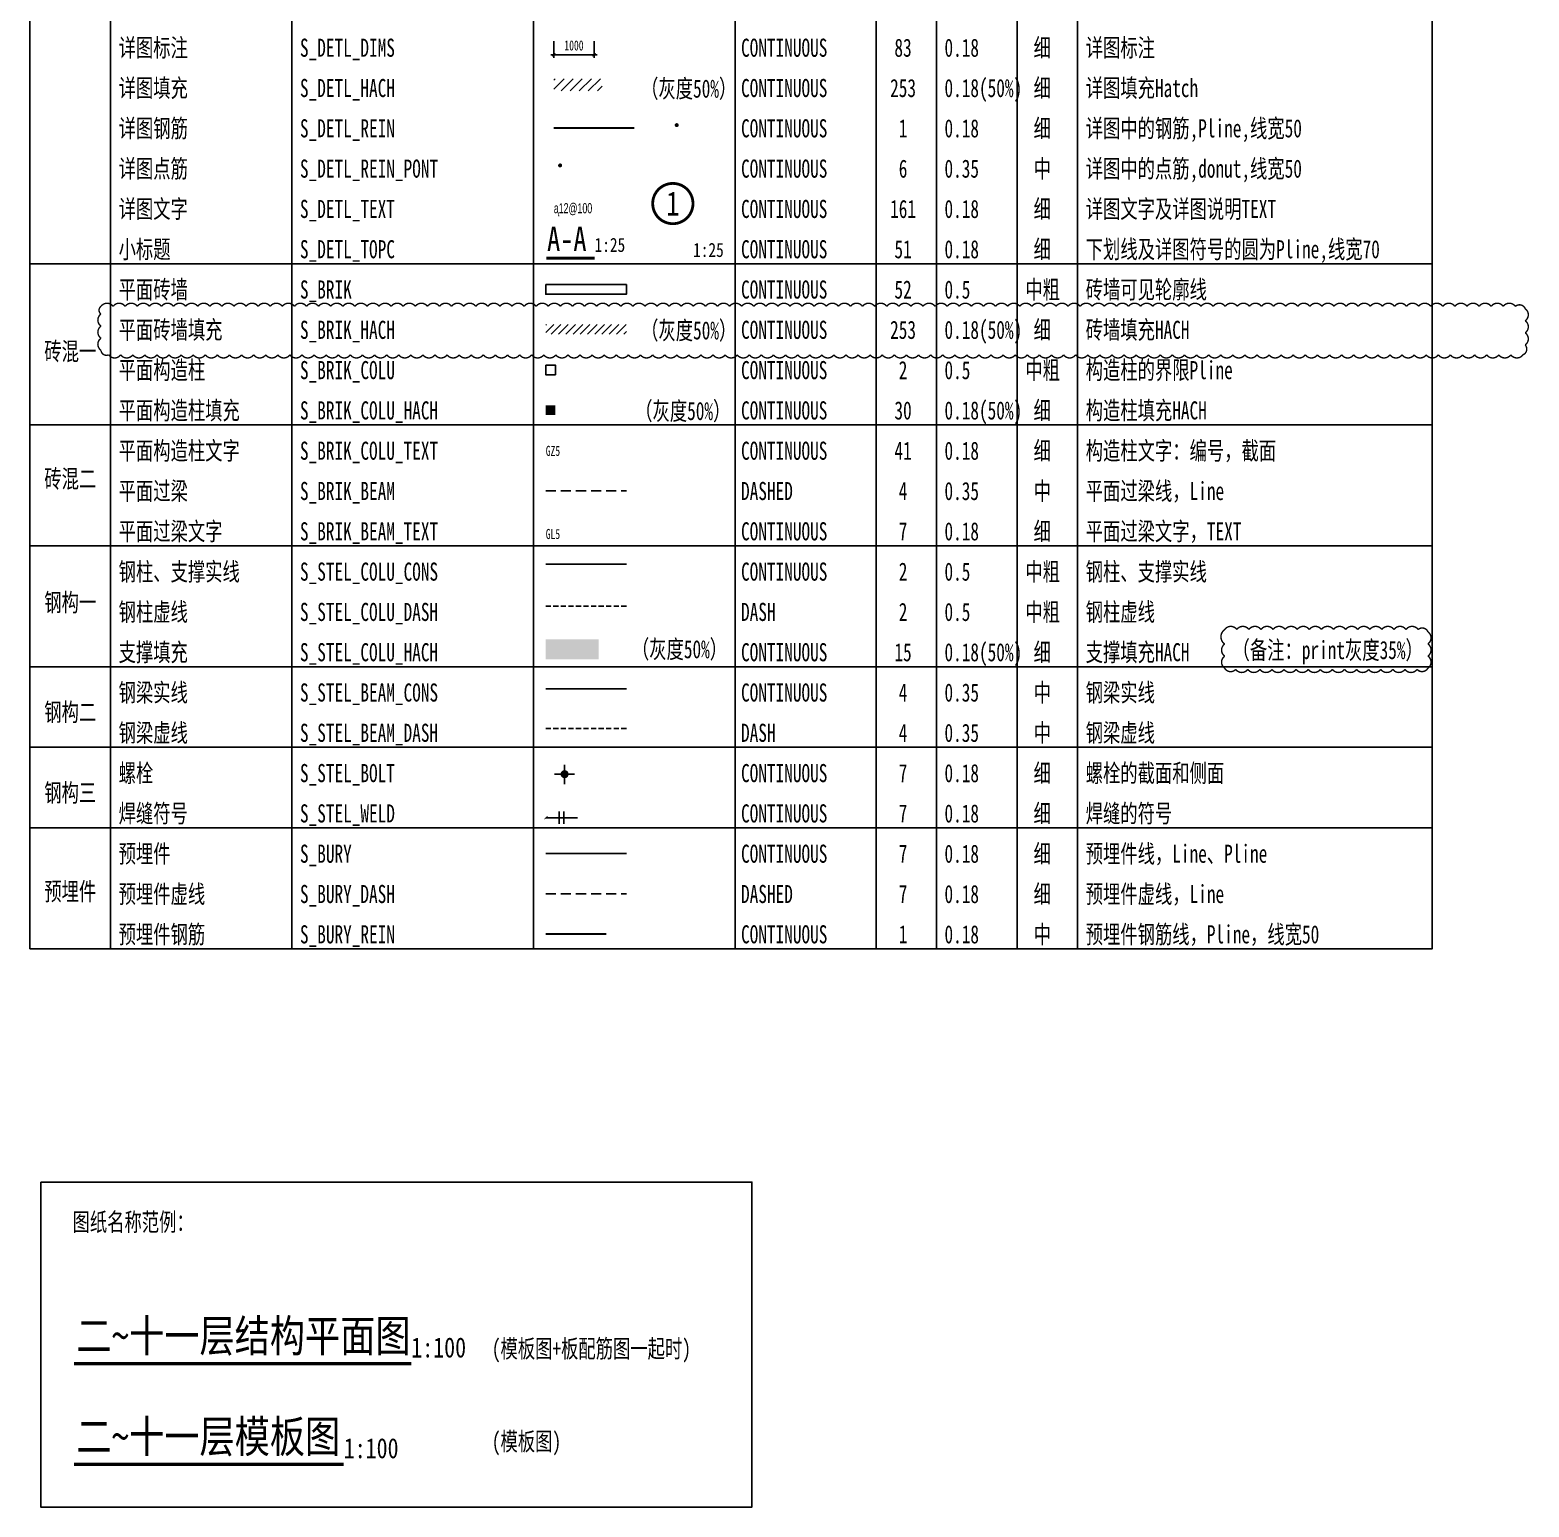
# Model space of a CAD drawing. Extents: x -302153 to 2378000, y -57590 to 1700000.
# Drawn here: x -69661 to -32459, y -50165 to -13513 of the extents above; entities that cross this region are included whole.
import ezdxf
from ezdxf.enums import TextEntityAlignment as Align

# ---------------------------------------------------------------- set-up
doc = ezdxf.new("R2010")
doc.units = 0
doc.header["$LTSCALE"] = 500
doc.header["$MEASUREMENT"] = 0
doc.linetypes.add('DASHED', pattern=[0.75, 0.5, -0.25])
doc.linetypes.add('DASHED2', pattern=[0.375, 0.25, -0.125])
doc.layers.get('0').update_dxf_attribs({"linetype": 'CONTINUOUS'})
doc.layers.get('Defpoints').update_dxf_attribs({"color": 2, "linetype": 'CONTINUOUS'})
for name, color, linetype in [('C-WIPEOUT', 240, 'CONTINUOUS'), ('S_BRIK', 52, 'CONTINUOUS'), ('S_BRIK_BEAM', 4, 'DASHED'), ('S_BRIK_BEAM_TEXT', 7, 'CONTINUOUS'), ('S_BRIK_COLU', 2, 'CONTINUOUS'), ('S_BRIK_COLU_HACH', 30, 'CONTINUOUS'), ('S_BRIK_COLU_TEXT', 41, 'CONTINUOUS'), ('S_BRIK_HACH', 253, 'CONTINUOUS'), ('S_BURY', 7, 'CONTINUOUS'), ('S_BURY_DASH', 7, 'DASHED'), ('S_BURY_REIN', 1, 'CONTINUOUS'), ('S_DETL_DIMS', 83, 'CONTINUOUS'), ('S_DETL_HACH', 253, 'CONTINUOUS'), ('S_DETL_REIN', 1, 'CONTINUOUS'), ('S_DETL_REIN_PONT', 6, 'CONTINUOUS'), ('S_DETL_TEXT', 161, 'CONTINUOUS'), ('S_DETL_TOPC', 51, 'CONTINUOUS'), ('S_PLAN_TEXT', 7, 'CONTINUOUS'), ('S_PLAN_TOPC', 7, 'CONTINUOUS'), ('S_POST_CHAG', 50, 'CONTINUOUS'), ('S_STEL_BEAM_CONS', 4, 'CONTINUOUS'), ('S_STEL_BEAM_DASH', 4, 'DASHED2'), ('S_STEL_BOLT', 7, 'CONTINUOUS'), ('S_STEL_COLU_CONS', 2, 'CONTINUOUS'), ('S_STEL_COLU_DASH', 2, 'DASHED2'), ('S_STEL_COLU_HACH', 15, 'CONTINUOUS'), ('S_STEL_WELD', 7, 'CONTINUOUS'), ('S_TABL', 83, 'CONTINUOUS')]:
    doc.layers.add(name, color=color, linetype=linetype)
doc.styles.add('TH-STYLE1', font='Stfangso_1.ttf', dxfattribs={"width": 0.7})
doc.styles.add('TH-STYLE2', font='', dxfattribs={"width": 0.8})
doc.styles.get('TH-STYLE2').set_extended_font_data('STXihei')
doc.dimstyles.new('TSSD_100_100', dxfattribs={"dimtxt": 250, "dimasz": 75, "dimexe": 75, "dimexo": 200, "dimgap": 100, "dimtad": 1, "dimdec": 3, "dimdsep": 46, "dimtxsty": 'TH-STYLE1', "dimblk": 'ARCHTICK', "dimcen": -100, "dimdle": 75, "dimclrt": 7, "dimadec": 0, "dimazin": 0, "dimtfac": 1, "dimtdec": 3, "dimtix": 1, "dimtmove": 2, "dimatfit": 3, "dimldrblk": 'ARCHTICK', "dimfxl": 200, "dimtolj": 1, "dimtzin": 0, "dimarcsym": 0})

# ---------------------------------------------------------------- blocks, each defined once
blk = doc.blocks.new('_WELD006')
at = {"color": 0, "linetype": 'ByBlock'}
for p, q in [((0, 0), (0, 0.5)), ((0.4, 0), (0.4, 0.5))]:
    blk.add_line(p, q, dxfattribs=at)
blk = doc.blocks.new('asno1')
at = {"const_width": 70}
blk.add_lwpolyline([(193767, 20874, -1), (193767, 19874, -1), (193767, 20874, -1)], format="xyb", dxfattribs=at)
at = {"color": 0, "linetype": 'ByBlock', "lineweight": -2, "style": 'TH-STYLE1', "width": 0.7}
blk.add_attdef('A', text='', height=600, dxfattribs=at).set_placement((193767, 20374), align=Align.MIDDLE_CENTER)
blk = doc.blocks.new('d')
at = {"const_width": 50}
blk.add_lwpolyline([(-25, 0, 1), (25, 0, 1)], format="xyb", close=True, dxfattribs=at)
blk = doc.blocks.new('_ArchTick')
at = {"color": 0, "const_width": 0.25}
blk.add_lwpolyline([(-0.53, -0.53), (0.53, 0.53)], dxfattribs=at)
blk = doc.blocks.new('*D38')
at = {"layer": 'Defpoints', "color": 0, "transparency": 16777216}
for p in [(-56661, -13592), (-55661, -13592), (-55661, -14127)]:
    blk.add_point(p, dxfattribs=at)
at = {"layer": 'S_DETL_DIMS', "color": 0, "lineweight": -2, "transparency": 16777216}
for p, q in [((-56736, -14127), (-55586, -14127)), ((-56661, -13792), (-56661, -14202)), ((-55661, -13792), (-55661, -14202))]:
    blk.add_line(p, q, dxfattribs=at)
at = {"layer": 'S_DETL_DIMS', "color": 0, "lineweight": -2, "transparency": 16777216, "xscale": 75, "yscale": 75, "zscale": 75, "rotation": 180}
blk.add_blockref('_ArchTick', (-56661, -14127), dxfattribs=at)
at = {"layer": 'S_DETL_DIMS', "color": 0, "lineweight": -2, "transparency": 16777216, "xscale": 75, "yscale": 75, "zscale": 75}
blk.add_blockref('_ArchTick', (-55661, -14127), dxfattribs=at)
at = {"layer": 'S_DETL_DIMS', "color": 7, "transparency": 16777216, "insert": (-56161, -13899), "char_height": 250, "attachment_point": 5, "style": 'TH-STYLE1'}
blk.add_mtext('\\A1;1000', dxfattribs=at)

msp = doc.modelspace()

# ---------------------------------------------------------------- hatches: boundary and pattern name
at = {"layer": 'S_BRIK_HACH'}
h = msp.add_hatch(dxfattribs=at)
h.set_pattern_fill('LINE', color=256, scale=40, angle=45, style=0)
h.set_pattern_definition([(45, (-412377.98, 100855.15), (-89.80256, 89.80256), [])])
h.paths.add_polyline_path([(-54861.3094, -21060.4934), (-54861.3094, -20820.4934), (-56861.3094, -20820.4934), (-56861.3094, -21060.4934)])
at = {"layer": 'S_DETL_HACH'}
h = msp.add_hatch(dxfattribs=at)
h.set_pattern_fill('ANSI31', color=256, scale=50, style=0)
h.set_pattern_definition([(45, (48266.03, -126478.35), (-112.2532, 112.2532), [])])
h.paths.add_polyline_path([(-55461.3094, -14722.9954), (-56661.3094, -14722.9954), (-56661.3094, -15022.9954), (-55461.3094, -15022.9954)])

# ---------------------------------------------------------------- linework, layer by layer
at = {"layer": 'S_BRIK'}
msp.add_lwpolyline([(-56861.3094, -19829.432), (-56861.3094, -20069.432), (-54861.3094, -20069.432), (-54861.3094, -19829.432)], close=True, dxfattribs=at)
at = {"layer": 'S_BRIK_BEAM'}
msp.add_line((-56861.3094, -24949.432), (-54861.3094, -24949.432), dxfattribs=at)
at = {"layer": 'S_BRIK_COLU'}
msp.add_lwpolyline([(-56861.3094, -21829.432), (-56861.3094, -22069.432), (-56621.3094, -22069.432), (-56621.3094, -21829.432)], close=True, dxfattribs=at)
at = {"layer": 'S_BRIK_COLU_HACH'}
msp.add_solid([(-56861.3094, -22829.432), (-56621.3094, -22829.432), (-56861.3094, -23069.432), (-56621.3094, -23069.432)], dxfattribs=at)
at = {"layer": 'S_BURY'}
msp.add_line((-56861.3094, -33949.432), (-54861.3094, -33949.432), dxfattribs=at)
at = {"layer": 'S_BURY_DASH'}
msp.add_line((-56861.3094, -34949.432), (-54861.3094, -34949.432), dxfattribs=at)
at = {"layer": 'S_BURY_REIN', "const_width": 50}
msp.add_lwpolyline([(-56861.3094, -35949.432), (-55358.158, -35949.432)], dxfattribs=at)
at = {"layer": 'S_DETL_REIN', "const_width": 50}
msp.add_lwpolyline([(-56661.3094, -15949.432), (-54661.3094, -15949.432)], dxfattribs=at)
at = {"layer": 'S_DETL_TOPC', "const_width": 70}
msp.add_lwpolyline([(-56843.386, -19175.9493), (-55650.6932, -19175.9493)], dxfattribs=at)
at = {"layer": 'S_PLAN_TOPC', "const_width": 80}
for points in [[(-68570.5237, -46605.5696), (-60198.9976, -46605.5696)], [(-68570.5237, -49105.1976), (-61874.8529, -49105.1976)]]:
    msp.add_lwpolyline(points, dxfattribs=at)
at = {"layer": 'S_POST_CHAG', "const_width": 35}
for points in [[(-67898.4899, -20372.1616, -0.52056705), (-67598.4899, -20372.1616, -0.52056705), (-67298.4899, -20372.1616, -0.52056705), (-66998.4899, -20372.1616, -0.52056705), (-66698.4899, -20372.1616, -0.52056705), (-66398.4899, -20372.1616, -0.52056705), (-66098.4899, -20372.1616, -0.52056705), (-65798.4899, -20372.1616, -0.52056705), (-65498.4899, -20372.1616, -0.52056705), (-65198.4899, -20372.1616, -0.52056705), (-64898.4899, -20372.1616, -0.52056705), (-64598.4899, -20372.1616, -0.52056705), (-64298.4899, -20372.1616, -0.52056705), (-63998.4899, -20372.1616, -0.52056705), (-63698.4899, -20372.1616, -0.52056705), (-63398.4899, -20372.1616, -0.52056705), (-63098.4899, -20372.1616, -0.52056705), (-62798.4899, -20372.1616, -0.52056705), (-62498.4899, -20372.1616, -0.52056705), (-62198.4899, -20372.1616, -0.52056705), (-61898.4899, -20372.1616, -0.52056705), (-61598.4899, -20372.1616, -0.52056705), (-61298.4899, -20372.1616, -0.52056705), (-60998.4899, -20372.1616, -0.52056705), (-60698.4899, -20372.1616, -0.52056705), (-60398.4899, -20372.1616, -0.52056705), (-60098.4899, -20372.1616, -0.52056705), (-59798.4899, -20372.1616, -0.52056705), (-59498.4899, -20372.1616, -0.52056705), (-59198.4899, -20372.1616, -0.52056705), (-58898.4899, -20372.1616, -0.52056705), (-58598.4899, -20372.1616, -0.52056705), (-58298.4899, -20372.1616, -0.52056705), (-57998.4899, -20372.1616, -0.52056705), (-57698.4899, -20372.1616, -0.52056705), (-57398.4899, -20372.1616, -0.52056705), (-57098.4899, -20372.1616, -0.52056705), (-56798.4899, -20372.1616, -0.52056705), (-56498.4899, -20372.1616, -0.52056705), (-56198.4899, -20372.1616, -0.52056705), (-55898.4899, -20372.1616, -0.52056705), (-55598.4899, -20372.1616, -0.52056705), (-55298.4899, -20372.1616, -0.52056705), (-54998.4899, -20372.1616, -0.52056705), (-54698.4899, -20372.1616, -0.52056705), (-54398.4899, -20372.1616, -0.52056705), (-54098.4899, -20372.1616, -0.52056705), (-53798.4899, -20372.1616, -0.52056705), (-53498.4899, -20372.1616, -0.52056705), (-53198.4899, -20372.1616, -0.52056705), (-52898.4899, -20372.1616, -0.52056705), (-52598.4899, -20372.1616, -0.52056705), (-52298.4899, -20372.1616, -0.52056705), (-51998.4899, -20372.1616, -0.52056705), (-51698.4899, -20372.1616, -0.52056705), (-51398.4899, -20372.1616, -0.52056705), (-51098.4899, -20372.1616, -0.52056705), (-50798.4899, -20372.1616, -0.52056705), (-50498.4899, -20372.1616, -0.52056705), (-50198.4899, -20372.1616, -0.52056705), (-49898.4899, -20372.1616, -0.52056705), (-49598.4899, -20372.1616, -0.52056705), (-49298.4899, -20372.1616, -0.52056705), (-48998.4899, -20372.1616, -0.52056705), (-48698.4899, -20372.1616, -0.52056705), (-48398.4899, -20372.1616, -0.52056705), (-48098.4899, -20372.1616, -0.52056705), (-47798.4899, -20372.1616, -0.52056705), (-47498.4899, -20372.1616, -0.52056705), (-47198.4899, -20372.1616, -0.52056705), (-46898.4899, -20372.1616, -0.52056705), (-46598.4899, -20372.1616, -0.52056705), (-46298.4899, -20372.1616, -0.52056705), (-45998.4899, -20372.1616, -0.52056705), (-45698.4899, -20372.1616, -0.52056705), (-45398.4899, -20372.1616, -0.52056705), (-45098.4899, -20372.1616, -0.52056705), (-44798.4899, -20372.1616, -0.52056705), (-44498.4899, -20372.1616, -0.52056705), (-44198.4899, -20372.1616, -0.52056705), (-43898.4899, -20372.1616, -0.52056705), (-43598.4899, -20372.1616, -0.52056705), (-43298.4899, -20372.1616, -0.52056705), (-42998.4899, -20372.1616, -0.52056705), (-42698.4899, -20372.1616, -0.52056705), (-42398.4899, -20372.1616, -0.52056705), (-42098.4899, -20372.1616, -0.52056705), (-41798.4899, -20372.1616, -0.52056705), (-41498.4899, -20372.1616, -0.52056705), (-41198.4899, -20372.1616, -0.52056705), (-40898.4899, -20372.1616, -0.52056705), (-40598.4899, -20372.1616, -0.52056705), (-40298.4899, -20372.1616, -0.52056705), (-39998.4899, -20372.1616, -0.52056705), (-39698.4899, -20372.1616, -0.52056705), (-39398.4899, -20372.1616, -0.52056705), (-39098.4899, -20372.1616, -0.52056705), (-38798.4899, -20372.1616, -0.52056705), (-38498.4899, -20372.1616, -0.52056705), (-38198.4899, -20372.1616, -0.52056705), (-37898.4899, -20372.1616, -0.52056705), (-37598.4899, -20372.1616, -0.52056705), (-37298.4899, -20372.1616, -0.52056705), (-36998.4899, -20372.1616, -0.52056705), (-36698.4899, -20372.1616, -0.52056705), (-36398.4899, -20372.1616, -0.52056705), (-36098.4899, -20372.1616, -0.52056705), (-35798.4899, -20372.1616, -0.52056705), (-35498.4899, -20372.1616, -0.52056705), (-35198.4899, -20372.1616, -0.52056705), (-34898.4899, -20372.1616, -0.52056705), (-34598.4899, -20372.1616, -0.52056705), (-34298.4899, -20372.1616, -0.52056705), (-33998.4899, -20372.1616, -0.52056705), (-33698.4899, -20372.1616, -0.52056705), (-33398.4899, -20372.1616, -0.52056705), (-33098.4899, -20372.1616, -0.52056705), (-32798.4899, -20372.1616, -0.52056705), (-32554.9012, -20428.5729, -0.52056705), (-32554.9012, -20728.5729, -0.52056705), (-32554.9012, -21028.5729, -0.52056705), (-32554.9012, -21328.5729, -0.52056705), (-32610.0588, -21573.4153, -0.52056705), (-32910.0588, -21573.4153, -0.52056705), (-33210.0588, -21573.4153, -0.52056705), (-33510.0588, -21573.4153, -0.52056705), (-33810.0588, -21573.4153, -0.52056705), (-34110.0588, -21573.4153, -0.52056705), (-34410.0588, -21573.4153, -0.52056705), (-34710.0588, -21573.4153, -0.52056705), (-35010.0588, -21573.4153, -0.52056705), (-35310.0588, -21573.4153, -0.52056705), (-35610.0588, -21573.4153, -0.52056705), (-35910.0588, -21573.4153, -0.52056705), (-36210.0588, -21573.4153, -0.52056705), (-36510.0588, -21573.4153, -0.52056705), (-36810.0588, -21573.4153, -0.52056705), (-37110.0588, -21573.4153, -0.52056705), (-37410.0588, -21573.4153, -0.52056705), (-37710.0588, -21573.4153, -0.52056705), (-38010.0588, -21573.4153, -0.52056705), (-38310.0588, -21573.4153, -0.52056705), (-38610.0588, -21573.4153, -0.52056705), (-38910.0588, -21573.4153, -0.52056705), (-39210.0588, -21573.4153, -0.52056705), (-39510.0588, -21573.4153, -0.52056705), (-39810.0588, -21573.4153, -0.52056705), (-40110.0588, -21573.4153, -0.52056705), (-40410.0588, -21573.4153, -0.52056705), (-40710.0588, -21573.4153, -0.52056705), (-41010.0588, -21573.4153, -0.52056705), (-41310.0588, -21573.4153, -0.52056705), (-41610.0588, -21573.4153, -0.52056705), (-41910.0588, -21573.4153, -0.52056705), (-42210.0588, -21573.4153, -0.52056705), (-42510.0588, -21573.4153, -0.52056705), (-42810.0588, -21573.4153, -0.52056705), (-43110.0588, -21573.4153, -0.52056705), (-43410.0588, -21573.4153, -0.52056705), (-43710.0588, -21573.4153, -0.52056705), (-44010.0588, -21573.4153, -0.52056705), (-44310.0588, -21573.4153, -0.52056705), (-44610.0588, -21573.4153, -0.52056705), (-44910.0588, -21573.4153, -0.52056705), (-45210.0588, -21573.4153, -0.52056705), (-45510.0588, -21573.4153, -0.52056705), (-45810.0588, -21573.4153, -0.52056705), (-46110.0588, -21573.4153, -0.52056705), (-46410.0588, -21573.4153, -0.52056705), (-46710.0588, -21573.4153, -0.52056705), (-47010.0588, -21573.4153, -0.52056705), (-47310.0588, -21573.4153, -0.52056705), (-47610.0588, -21573.4153, -0.52056705), (-47910.0588, -21573.4153, -0.52056705), (-48210.0588, -21573.4153, -0.52056705), (-48510.0588, -21573.4153, -0.52056705), (-48810.0588, -21573.4153, -0.52056705), (-49110.0588, -21573.4153, -0.52056705), (-49410.0588, -21573.4153, -0.52056705), (-49710.0588, -21573.4153, -0.52056705), (-50010.0588, -21573.4153, -0.52056705), (-50310.0588, -21573.4153, -0.52056705), (-50610.0588, -21573.4153, -0.52056705), (-50910.0588, -21573.4153, -0.52056705), (-51210.0588, -21573.4153, -0.52056705), (-51510.0588, -21573.4153, -0.52056705), (-51810.0588, -21573.4153, -0.52056705), (-52110.0588, -21573.4153, -0.52056705), (-52410.0588, -21573.4153, -0.52056705), (-52710.0588, -21573.4153, -0.52056705), (-53010.0588, -21573.4153, -0.52056705), (-53310.0588, -21573.4153, -0.52056705), (-53610.0588, -21573.4153, -0.52056705), (-53910.0588, -21573.4153, -0.52056705), (-54210.0588, -21573.4153, -0.52056705), (-54510.0588, -21573.4153, -0.52056705), (-54810.0588, -21573.4153, -0.52056705), (-55110.0588, -21573.4153, -0.52056705), (-55410.0588, -21573.4153, -0.52056705), (-55710.0588, -21573.4153, -0.52056705), (-56010.0588, -21573.4153, -0.52056705), (-56310.0588, -21573.4153, -0.52056705), (-56610.0588, -21573.4153, -0.52056705), (-56910.0588, -21573.4153, -0.52056705), (-57210.0588, -21573.4153, -0.52056705), (-57510.0588, -21573.4153, -0.52056705), (-57810.0588, -21573.4153, -0.52056705), (-58110.0588, -21573.4153, -0.52056705), (-58410.0588, -21573.4153, -0.52056705), (-58710.0588, -21573.4153, -0.52056705), (-59010.0588, -21573.4153, -0.52056705), (-59310.0588, -21573.4153, -0.52056705), (-59610.0588, -21573.4153, -0.52056705), (-59910.0588, -21573.4153, -0.52056705), (-60210.0588, -21573.4153, -0.52056705), (-60510.0588, -21573.4153, -0.52056705), (-60810.0588, -21573.4153, -0.52056705), (-61110.0588, -21573.4153, -0.52056705), (-61410.0588, -21573.4153, -0.52056705), (-61710.0588, -21573.4153, -0.52056705), (-62010.0588, -21573.4153, -0.52056705), (-62310.0588, -21573.4153, -0.52056705), (-62610.0588, -21573.4153, -0.52056705), (-62910.0588, -21573.4153, -0.52056705), (-63210.0588, -21573.4153, -0.52056705), (-63510.0588, -21573.4153, -0.52056705), (-63810.0588, -21573.4153, -0.52056705), (-64110.0588, -21573.4153, -0.52056705), (-64410.0588, -21573.4153, -0.52056705), (-64710.0588, -21573.4153, -0.52056705), (-65010.0588, -21573.4153, -0.52056705), (-65310.0588, -21573.4153, -0.52056705), (-65610.0588, -21573.4153, -0.52056705), (-65910.0588, -21573.4153, -0.52056705), (-66210.0588, -21573.4153, -0.52056705), (-66510.0588, -21573.4153, -0.52056705), (-66810.0588, -21573.4153, -0.52056705), (-67110.0588, -21573.4153, -0.52056705), (-67410.0588, -21573.4153, -0.52056705), (-67710.0588, -21573.4153, -0.52056705), (-67898.4899, -21461.8463, -0.52056705), (-67898.4899, -21161.8463, -0.52056705), (-67898.4899, -20861.8463, -0.52056705), (-67898.4899, -20561.8463, -0.52056705)], [(-40011.2066, -28390.7532, -0.52056705), (-39711.2066, -28390.7532, -0.52056705), (-39411.2066, -28390.7532, -0.52056705), (-39111.2066, -28390.7532, -0.52056705), (-38811.2066, -28390.7532, -0.52056705), (-38511.2066, -28390.7532, -0.52056705), (-38211.2066, -28390.7532, -0.52056705), (-37911.2066, -28390.7532, -0.52056705), (-37611.2066, -28390.7532, -0.52056705), (-37311.2066, -28390.7532, -0.52056705), (-37011.2066, -28390.7532, -0.52056705), (-36711.2066, -28390.7532, -0.52056705), (-36411.2066, -28390.7532, -0.52056705), (-36111.2066, -28390.7532, -0.52056705), (-35811.2066, -28390.7532, -0.52056705), (-35511.2066, -28390.7532, -0.52056705), (-35211.2066, -28390.7532, -0.52056705), (-34968.7296, -28448.2761, -0.52056705), (-34968.7296, -28748.2761, -0.52056705), (-34968.7296, -29048.2761, -0.52056705), (-34968.7296, -29348.2761, -0.52056705), (-35238.7849, -29378.2207, -0.52056705), (-35538.7849, -29378.2207, -0.52056705), (-35838.7849, -29378.2207, -0.52056705), (-36138.7849, -29378.2207, -0.52056705), (-36438.7849, -29378.2207, -0.52056705), (-36738.7849, -29378.2207, -0.52056705), (-37038.7849, -29378.2207, -0.52056705), (-37338.7849, -29378.2207, -0.52056705), (-37638.7849, -29378.2207, -0.52056705), (-37938.7849, -29378.2207, -0.52056705), (-38238.7849, -29378.2207, -0.52056705), (-38538.7849, -29378.2207, -0.52056705), (-38838.7849, -29378.2207, -0.52056705), (-39138.7849, -29378.2207, -0.52056705), (-39438.7849, -29378.2207, -0.52056705), (-39738.7849, -29378.2207, -0.52056705), (-40011.2066, -29350.6424, -0.52056705), (-40011.2066, -29050.6424, -0.52056705), (-40011.2066, -28750.6424, -0.52056705)]]:
    msp.add_lwpolyline(points, format="xyb", close=True, dxfattribs=at)
at = {"layer": 'S_STEL_BEAM_CONS'}
msp.add_line((-56861.3094, -29864.1195), (-54861.3094, -29864.1195), dxfattribs=at)
at = {"layer": 'S_STEL_BEAM_DASH'}
msp.add_line((-56861.3094, -30845.1071), (-54861.3094, -30845.1071), dxfattribs=at)
at = {"layer": 'S_STEL_BOLT'}
for p, q in [((-56143.977, -31980.104), (-56643.977, -31980.104)), ((-56393.977, -31745.5637), (-56393.977, -32230.104))]:
    msp.add_line(p, q, dxfattribs=at)
at = {"layer": 'S_STEL_BOLT', "const_width": 100}
msp.add_lwpolyline([(-56443.977, -31980.104, 1), (-56343.977, -31980.104, 1)], format="xyb", close=True, dxfattribs=at)
at = {"layer": 'S_STEL_COLU_CONS'}
msp.add_line((-56861.3094, -26766.1373), (-54861.3094, -26766.1373), dxfattribs=at)
at = {"layer": 'S_STEL_COLU_DASH'}
msp.add_line((-56861.3094, -27813.0976), (-54861.3094, -27813.0976), dxfattribs=at)
at = {"layer": 'S_STEL_COLU_HACH'}
msp.add_solid([(-56861.3094, -28633.7788), (-55544.6829, -28633.7788), (-56861.3094, -29133.7788), (-55544.6829, -29133.7788)], dxfattribs=at)
at = {"layer": 'S_STEL_WELD'}
msp.add_line((-56519.4854, -33059.857), (-56069.4225, -33059.857), dxfattribs=at)
at = {"layer": 'S_TABL'}
for p, q in [((-67661.3094, -19313.432), (-67661.3094, -7313.432)), ((-63161.3094, -19313.432), (-63161.3094, -7313.432)), ((-57161.3094, -7313.432), (-57161.3094, -19313.432)), ((-52161.3135, -7313.432), (-52161.3135, -19313.432)), ((-48661.3094, -7313.432), (-48661.3094, -19313.432)), ((-47161.3094, -7313.432), (-47161.3094, -19313.432)), ((-45161.3094, -7313.432), (-45161.3094, -19313.432)), ((-43661.3094, -7313.432), (-43661.3094, -19313.432)), ((-67661.3094, -23313.432), (-67661.3094, -19313.432)), ((-63161.3094, -23313.432), (-63161.3094, -19313.432)), ((-57161.3094, -23313.432), (-57161.3094, -19313.432)), ((-52161.3135, -23313.432), (-52161.3135, -19313.432)), ((-48661.3094, -23313.432), (-48661.3094, -19313.432)), ((-47161.3094, -23313.432), (-47161.3094, -19313.432)), ((-45161.3094, -23313.432), (-45161.3094, -19313.432)), ((-43661.3094, -23313.432), (-43661.3094, -19313.432)), ((-67661.3094, -26313.432), (-67661.3094, -23313.432)), ((-63161.3094, -26313.432), (-63161.3094, -23313.432)), ((-57161.3094, -26313.432), (-57161.3094, -23313.432)), ((-52161.3135, -26313.432), (-52161.3135, -23313.432)), ((-48661.3094, -26313.432), (-48661.3094, -23313.432)), ((-47161.3094, -26313.432), (-47161.3094, -23313.432)), ((-45161.3094, -26313.432), (-45161.3094, -23313.432)), ((-43661.3094, -26313.432), (-43661.3094, -23313.432)), ((-67661.3094, -29313.432), (-67661.3094, -26313.432)), ((-63161.3094, -29313.432), (-63161.3094, -26313.432)), ((-57161.3094, -29313.432), (-57161.3094, -26313.432)), ((-52161.3135, -29313.432), (-52161.3135, -26313.432)), ((-48661.3094, -29313.432), (-48661.3094, -26313.432)), ((-47161.3094, -29313.432), (-47161.3094, -26313.432)), ((-45161.3094, -29313.432), (-45161.3094, -26313.432)), ((-43661.3094, -29313.432), (-43661.3094, -26313.432)), ((-67661.3094, -31313.432), (-67661.3094, -29313.432)), ((-63161.3094, -31313.432), (-63161.3094, -29313.432)), ((-57161.3094, -31313.432), (-57161.3094, -29313.432)), ((-52161.3135, -31313.432), (-52161.3135, -29313.432)), ((-48661.3094, -31313.432), (-48661.3094, -29313.432)), ((-47161.3094, -31313.432), (-47161.3094, -29313.432)), ((-45161.3094, -31313.432), (-45161.3094, -29313.432)), ((-43661.3094, -31313.432), (-43661.3094, -29313.432)), ((-67661.3094, -33313.432), (-67661.3094, -31313.432)), ((-63161.3094, -33313.432), (-63161.3094, -31313.432)), ((-57161.3094, -33313.432), (-57161.3094, -31313.432)), ((-52161.3135, -33313.432), (-52161.3135, -31313.432)), ((-48661.3094, -33313.432), (-48661.3094, -31313.432)), ((-47161.3094, -33313.432), (-47161.3094, -31313.432)), ((-45161.3094, -33313.432), (-45161.3094, -31313.432)), ((-43661.3094, -33313.432), (-43661.3094, -31313.432)), ((-67661.3094, -36313.432), (-67661.3094, -33313.432)), ((-63161.3094, -36313.432), (-63161.3094, -33313.432)), ((-57161.3094, -36313.432), (-57161.3094, -33313.432)), ((-52161.3135, -36313.432), (-52161.3135, -33313.432)), ((-48661.3094, -36313.432), (-48661.3094, -33313.432)), ((-47161.3094, -36313.432), (-47161.3094, -33313.432)), ((-45161.3094, -36313.432), (-45161.3094, -33313.432)), ((-43661.3094, -36313.432), (-43661.3094, -33313.432))]:
    msp.add_line(p, q, dxfattribs=at)
at = {"layer": 'S_TABL', "color": 3}
msp.add_line((-34861.3094, -31313.432), (-69661.3054, -31313.432), dxfattribs=at)
at = {"layer": 'S_TABL'}
for points in [[(-69661.3054, -7313.432), (-34861.3094, -7313.432), (-34861.3094, -19313.432), (-69661.3054, -19313.432)], [(-69661.3054, -19313.432), (-34861.3094, -19313.432), (-34861.3094, -23313.432), (-69661.3054, -23313.432)], [(-69661.3054, -23313.432), (-34861.3094, -23313.432), (-34861.3094, -26313.432), (-69661.3054, -26313.432)], [(-69661.3054, -26313.432), (-34861.3094, -26313.432), (-34861.3094, -29313.432), (-69661.3054, -29313.432)], [(-69661.3054, -29313.432), (-34861.3094, -29313.432), (-34861.3094, -31313.432), (-69661.3054, -31313.432)], [(-69661.3054, -31313.432), (-34861.3094, -31313.432), (-34861.3094, -33313.432), (-69661.3054, -33313.432)], [(-69661.3054, -33313.432), (-34861.3094, -33313.432), (-34861.3094, -36313.432), (-69661.3054, -36313.432)], [(-69395.7147, -42101.4715), (-51744.2906, -42101.4715), (-51744.2906, -50164.8486), (-69395.7147, -50164.8486)]]:
    msp.add_lwpolyline(points, close=True, dxfattribs=at)

# ---------------------------------------------------------------- block references
at = {"layer": 'S_DETL_REIN'}
msp.add_blockref('d', (-53610.9419, -15874.432), dxfattribs=at)
at = {"layer": 'S_DETL_REIN_PONT'}
msp.add_blockref('d', (-56505.1796, -16874.432), dxfattribs=at)
at = {"layer": 'S_DETL_TOPC'}
ref = msp.add_blockref('asno1', (-247474.1779, -38194.4563), dxfattribs=at)
ref.add_attrib('A', '1', dxfattribs={"layer": '0', "color": 0, "linetype": 'ByBlock', "height": 600, "style": 'TH-STYLE2', "width": 0.8}).set_placement((-53706.8106, -17820.3503), align=Align.MIDDLE_CENTER)
at = {"layer": 'S_STEL_WELD', "xscale": 300, "yscale": 300, "zscale": 300}
msp.add_blockref('_WELD006', (-56529.4225, -33059.857), dxfattribs=at)
at = {"layer": 'S_STEL_WELD', "xscale": -300, "yscale": 300, "zscale": 300, "rotation": 180}
msp.add_blockref('_WELD006', (-56529.4225, -33059.857), dxfattribs=at)

# ---------------------------------------------------------------- texts
at = {"layer": 'C-WIPEOUT', "style": 'TH-STYLE1', "width": 0.7}
for s, p in [('(模板图+板配筋图一起时)', (-58198.6579, -46593.4106)), ('(模板图)', (-58198.6579, -48897.5882))]:
    msp.add_text(s, height=450, dxfattribs=at).set_placement(p, align=Align.BOTTOM_LEFT)
at = {"layer": 'S_BRIK_BEAM_TEXT', "style": 'TH-STYLE1', "width": 0.7}
msp.add_text('GL5', height=250, dxfattribs=at).set_placement((-56861.3094, -26219.7308), align=Align.BOTTOM_LEFT)
at = {"layer": 'S_BRIK_COLU_TEXT', "style": 'TH-STYLE1', "width": 0.7}
msp.add_text('GZ5', height=250, dxfattribs=at).set_placement((-56861.3094, -24157.5111), align=Align.BOTTOM_LEFT)
at = {"layer": 'S_DETL_TEXT', "style": 'TH-STYLE1', "width": 0.7}
msp.add_text('ą12@100', height=250, dxfattribs=at).set_placement((-56661.3094, -18136.0675), align=Align.BOTTOM_LEFT)
at = {"layer": 'S_DETL_TOPC', "style": 'TH-STYLE2', "width": 0.8}
for s, height, p in [('A-A', 600, (-56828.6386, -19175.9493)), ('1:25', 350, (-55650.6932, -19125.9493)), ('1:25', 350, (-53205.2006, -19250.7796))]:
    msp.add_text(s, height=height, dxfattribs=at).set_placement(p, align=Align.BOTTOM_LEFT)
at = {"layer": 'S_PLAN_TEXT', "style": 'TH-STYLE1', "width": 0.7}
for s, p in [('详图标注', (-67461.3094, -14313.432)), ('S_DETL_DIMS', (-62961.3094, -14313.432)), ('CONTINUOUS', (-52014.6778, -14313.432)), ('0.18', (-46966.5173, -14313.432)), ('细', (-44754.9601, -14313.432)), ('详图标注', (-43461.3054, -14313.432)), ('详图填充', (-67461.3094, -15313.432)), ('S_DETL_HACH', (-62961.3094, -15313.432)), ('CONTINUOUS', (-52014.6778, -15313.432)), ('0.18(50%%%)', (-46966.5173, -15313.432)), ('细', (-44754.9601, -15313.432)), ('详图填充Hatch', (-43461.3054, -15313.432)), ('详图钢筋', (-67461.3094, -16313.432)), ('S_DETL_REIN', (-62961.3094, -16313.432)), ('CONTINUOUS', (-52014.6778, -16313.432)), ('0.18', (-46966.5173, -16313.432)), ('细', (-44754.9601, -16313.432)), ('详图中的钢筋,Pline,线宽50', (-43461.3054, -16313.432)), ('详图点筋', (-67461.3094, -17313.432)), ('S_DETL_REIN_PONT', (-62961.3094, -17313.432)), ('CONTINUOUS', (-52014.6778, -17313.432)), ('0.35', (-46966.5173, -17313.432)), ('中', (-44754.9601, -17313.432)), ('详图中的点筋,donut,线宽50', (-43461.3054, -17313.432)), ('详图文字', (-67461.3094, -18313.432)), ('S_DETL_TEXT', (-62961.3094, -18313.432)), ('CONTINUOUS', (-52014.6778, -18313.432)), ('0.18', (-46966.5173, -18313.432)), ('细', (-44754.9601, -18313.432)), ('详图文字及详图说明TEXT', (-43461.3054, -18313.432)), ('小标题', (-67461.3094, -19313.432)), ('S_DETL_TOPC', (-62961.3094, -19313.432)), ('CONTINUOUS', (-52014.6778, -19313.432)), ('0.18', (-46966.5173, -19313.432)), ('细', (-44754.9601, -19313.432)), ('下划线及详图符号的圆为Pline,线宽70', (-43461.3054, -19313.432)), ('平面砖墙', (-67461.3054, -20313.432)), ('中粗', (-44961.3094, -20313.432)), ('砖墙可见轮廓线', (-43461.3054, -20313.432)), ('S_BRIK', (-62961.3054, -20313.432)), ('CONTINUOUS', (-52014.6778, -20313.432)), ('0.5', (-46966.5173, -20313.432)), ('平面砖墙填充', (-67461.3054, -21313.432)), ('S_BRIK_HACH', (-62961.3054, -21313.432)), ('CONTINUOUS', (-52014.6778, -21313.432)), ('0.18(50%%%)', (-46966.5173, -21313.432)), ('细', (-44754.9601, -21313.432)), ('砖墙填充HACH', (-43461.3054, -21313.432)), ('平面构造柱', (-67461.3054, -22313.432)), ('S_BRIK_COLU', (-62961.3054, -22313.432)), ('CONTINUOUS', (-52014.6778, -22313.432)), ('0.5', (-46966.5173, -22313.432)), ('中粗', (-44961.3094, -22313.432)), ('构造柱的界限Pline', (-43461.3054, -22313.432)), ('平面构造柱填充', (-67461.3054, -23313.432)), ('0.18(50%%%)', (-46966.5173, -23313.432)), ('细', (-44754.9601, -23313.432)), ('构造柱填充HACH', (-43461.3054, -23313.432)), ('S_BRIK_COLU_HACH', (-62961.3054, -23313.432)), ('CONTINUOUS', (-52014.6778, -23313.432)), ('平面构造柱文字', (-67461.3054, -24313.432)), ('S_BRIK_COLU_TEXT', (-62961.3054, -24313.432)), ('CONTINUOUS', (-52014.6778, -24313.432)), ('0.18', (-46966.5173, -24313.432)), ('细', (-44754.9601, -24313.432)), ('构造柱文字：编号，截面', (-43461.3054, -24313.432)), ('平面过梁', (-67461.3054, -25313.432)), ('S_BRIK_BEAM', (-62961.3054, -25313.432)), ('DASHED', (-52014.6778, -25313.432)), ('0.35', (-46966.5173, -25313.432)), ('中', (-44754.9601, -25313.432)), ('平面过梁线，Line', (-43461.3054, -25313.432)), ('平面过梁文字', (-67461.3054, -26313.432)), ('细', (-44754.9601, -26313.432)), ('平面过梁文字，TEXT', (-43461.3054, -26313.432)), ('S_BRIK_BEAM_TEXT', (-62961.3054, -26313.432)), ('CONTINUOUS', (-52014.6778, -26313.432)), ('0.18', (-46966.5173, -26313.432)), ('钢柱、支撑实线', (-67461.3094, -27313.432)), ('S_STEL_COLU_CONS', (-62961.3094, -27313.432)), ('CONTINUOUS', (-52014.6778, -27313.432)), ('0.5', (-46966.5173, -27313.432)), ('中粗', (-44961.3094, -27313.432)), ('钢柱、支撑实线', (-43461.3054, -27313.432)), ('钢柱虚线', (-67461.3094, -28313.432)), ('S_STEL_COLU_DASH', (-62961.3094, -28313.432)), ('DASH', (-52014.6778, -28313.432)), ('0.5', (-46966.5173, -28313.432)), ('中粗', (-44961.3094, -28313.432)), ('钢柱虚线', (-43461.3054, -28313.432)), ('支撑填充', (-67461.3094, -29313.432)), ('S_STEL_COLU_HACH', (-62961.3094, -29313.432)), ('CONTINUOUS', (-52014.6778, -29313.432)), ('0.18(50%%%)', (-46966.5173, -29313.432)), ('细', (-44754.9601, -29313.432)), ('支撑填充HACH', (-43461.3054, -29313.432)), ('钢梁实线', (-67461.3094, -30313.432)), ('S_STEL_BEAM_CONS', (-62961.3094, -30313.432)), ('CONTINUOUS', (-52014.6778, -30313.432)), ('0.35', (-46966.5173, -30313.432)), ('中', (-44754.9601, -30313.432)), ('钢梁实线', (-43461.3054, -30313.432)), ('钢梁虚线', (-67461.3094, -31313.432)), ('S_STEL_BEAM_DASH', (-62961.3094, -31313.432)), ('DASH', (-52014.6778, -31313.432)), ('0.35', (-46966.5173, -31313.432)), ('中', (-44754.9601, -31313.432)), ('钢梁虚线', (-43461.3054, -31313.432)), ('螺栓', (-67461.3094, -32313.432)), ('S_STEL_BOLT', (-62961.3094, -32313.432)), ('CONTINUOUS', (-52014.6778, -32313.432)), ('0.18', (-46966.5173, -32313.432)), ('细', (-44754.9601, -32313.432)), ('螺栓的截面和侧面', (-43461.3054, -32313.432)), ('焊缝符号', (-67461.3094, -33313.432)), ('S_STEL_WELD', (-62961.3094, -33313.432)), ('CONTINUOUS', (-52014.6778, -33313.432)), ('0.18', (-46966.5173, -33313.432)), ('细', (-44754.9601, -33313.432)), ('焊缝的符号', (-43461.3054, -33313.432)), ('预埋件', (-67461.3094, -34313.432)), ('S_BURY', (-62961.3094, -34313.432)), ('CONTINUOUS', (-52014.6778, -34313.432)), ('0.18', (-46966.5173, -34313.432)), ('细', (-44754.9601, -34313.432)), ('预埋件线，Line、Pline', (-43461.3054, -34313.432)), ('预埋件虚线', (-67461.3094, -35313.432)), ('S_BURY_DASH', (-62961.3094, -35313.432)), ('DASHED', (-52014.6778, -35313.432)), ('0.18', (-46966.5173, -35313.432)), ('细', (-44754.9601, -35313.432)), ('预埋件虚线，Line', (-43461.3054, -35313.432)), ('预埋件钢筋', (-67461.3094, -36313.432)), ('中', (-44754.9601, -36313.432)), ('预埋件钢筋线，Pline，线宽50', (-43461.3054, -36313.432)), ('S_BURY_REIN', (-62961.3094, -36313.432)), ('CONTINUOUS', (-52014.6778, -36313.432)), ('0.18', (-46966.5173, -36313.432)), ('图纸名称范例：', (-68604.6782, -43452.4284))]:
    msp.add_text(s, height=450, dxfattribs=at).set_placement(p, align=Align.BOTTOM_LEFT)
for s, p in [('83', (-47994.0145, -14313.432)), ('253', (-47994.0145, -15313.432)), ('1', (-47994.0145, -16313.432)), ('6', (-47994.0145, -17313.432)), ('161', (-47994.0145, -18313.432)), ('51', (-47994.0145, -19313.432)), ('52', (-47994.0145, -20313.432)), ('253', (-47994.0145, -21313.432)), ('2', (-47994.0145, -22313.432)), ('30', (-47994.0145, -23313.432)), ('41', (-47994.0145, -24313.432)), ('4', (-47994.0145, -25313.432)), ('7', (-47994.0145, -26313.432)), ('2', (-47994.0145, -27313.432)), ('2', (-47994.0145, -28313.432)), ('15', (-47994.0145, -29313.432)), ('4', (-47994.0145, -30313.432)), ('4', (-47994.0145, -31313.432)), ('7', (-47994.0145, -32313.432)), ('7', (-47994.0145, -33313.432)), ('7', (-47994.0145, -34313.432)), ('7', (-47994.0145, -35313.432)), ('1', (-47994.0145, -36313.432))]:
    msp.add_text(s, height=450, dxfattribs=at).set_placement(p, align=Align.BOTTOM_CENTER)
for s, p in [('（灰度50%%%）', (-52132.9373, -15327.2838)), ('（灰度50%%%）', (-52132.9373, -21327.2838)), ('（灰度50%%%）', (-52279.569, -23327.2838)), ('（灰度50%%%）', (-52361.3094, -29238.3791)), ('（备注：print灰度35%%%）', (-35095.0282, -29259.2022))]:
    msp.add_text(s, height=450, dxfattribs=at).set_placement(p, align=Align.BOTTOM_RIGHT)
at = {"layer": 'S_PLAN_TEXT', "char_height": 450, "attachment_point": 5, "style": 'TH-STYLE1'}
for s, insert in [('砖混一', (-68661.3074, -21511.0517)), ('砖混二', (-68661.3074, -24674.5778)), ('钢构一', (-68661.3074, -27741.8752)), ('钢构二', (-68661.3074, -30465.0608)), ('钢构三', (-68661.3074, -32465.0608))]:
    msp.add_mtext(s, dxfattribs=dict(at, insert=insert))
at = {"layer": 'S_PLAN_TEXT', "insert": (-68661.3074, -34913.432), "char_height": 450, "width": 1999.995972, "attachment_point": 5, "style": 'TH-STYLE1'}
msp.add_mtext('预埋件', dxfattribs=at)
at = {"layer": 'S_PLAN_TOPC', "style": 'TH-STYLE2', "width": 0.8}
for s, height, p in [('二~十一层结构平面图', 800, (-68509.2331, -46555.5696)), ('1:100', 500, (-60198.9976, -46605.5696)), ('二~十一层模板图', 800, (-68509.2331, -49055.1976)), ('1:100', 500, (-61874.8529, -49105.1976))]:
    msp.add_text(s, height=height, dxfattribs=at).set_placement(p, align=Align.BOTTOM_LEFT)

# ---------------------------------------------------------------- dimensions: what is measured, and where the dimension line sits
at = {"layer": 'S_DETL_DIMS'}
dim = msp.add_linear_dim(base=(-55661.3094, -14127.1032), p1=(-56661.3094, -13592.0227), p2=(-55661.3094, -13592.0227), dimstyle='TSSD_100_100', dxfattribs=at)
dim.commit()
dim.dimension.update_dxf_attribs({"geometry": '*D38', "text_midpoint": (-56161.3094, -13899.0729)})

# ---------------------------------------------------------------- leaders
at = {"layer": 'S_STEL_WELD'}
msp.add_leader([(-56857.0326, -33059.857), (-56519.4854, -33059.857)], dimstyle='TSSD_100_100', dxfattribs=at)

doc.saveas('drawing.dxf')
